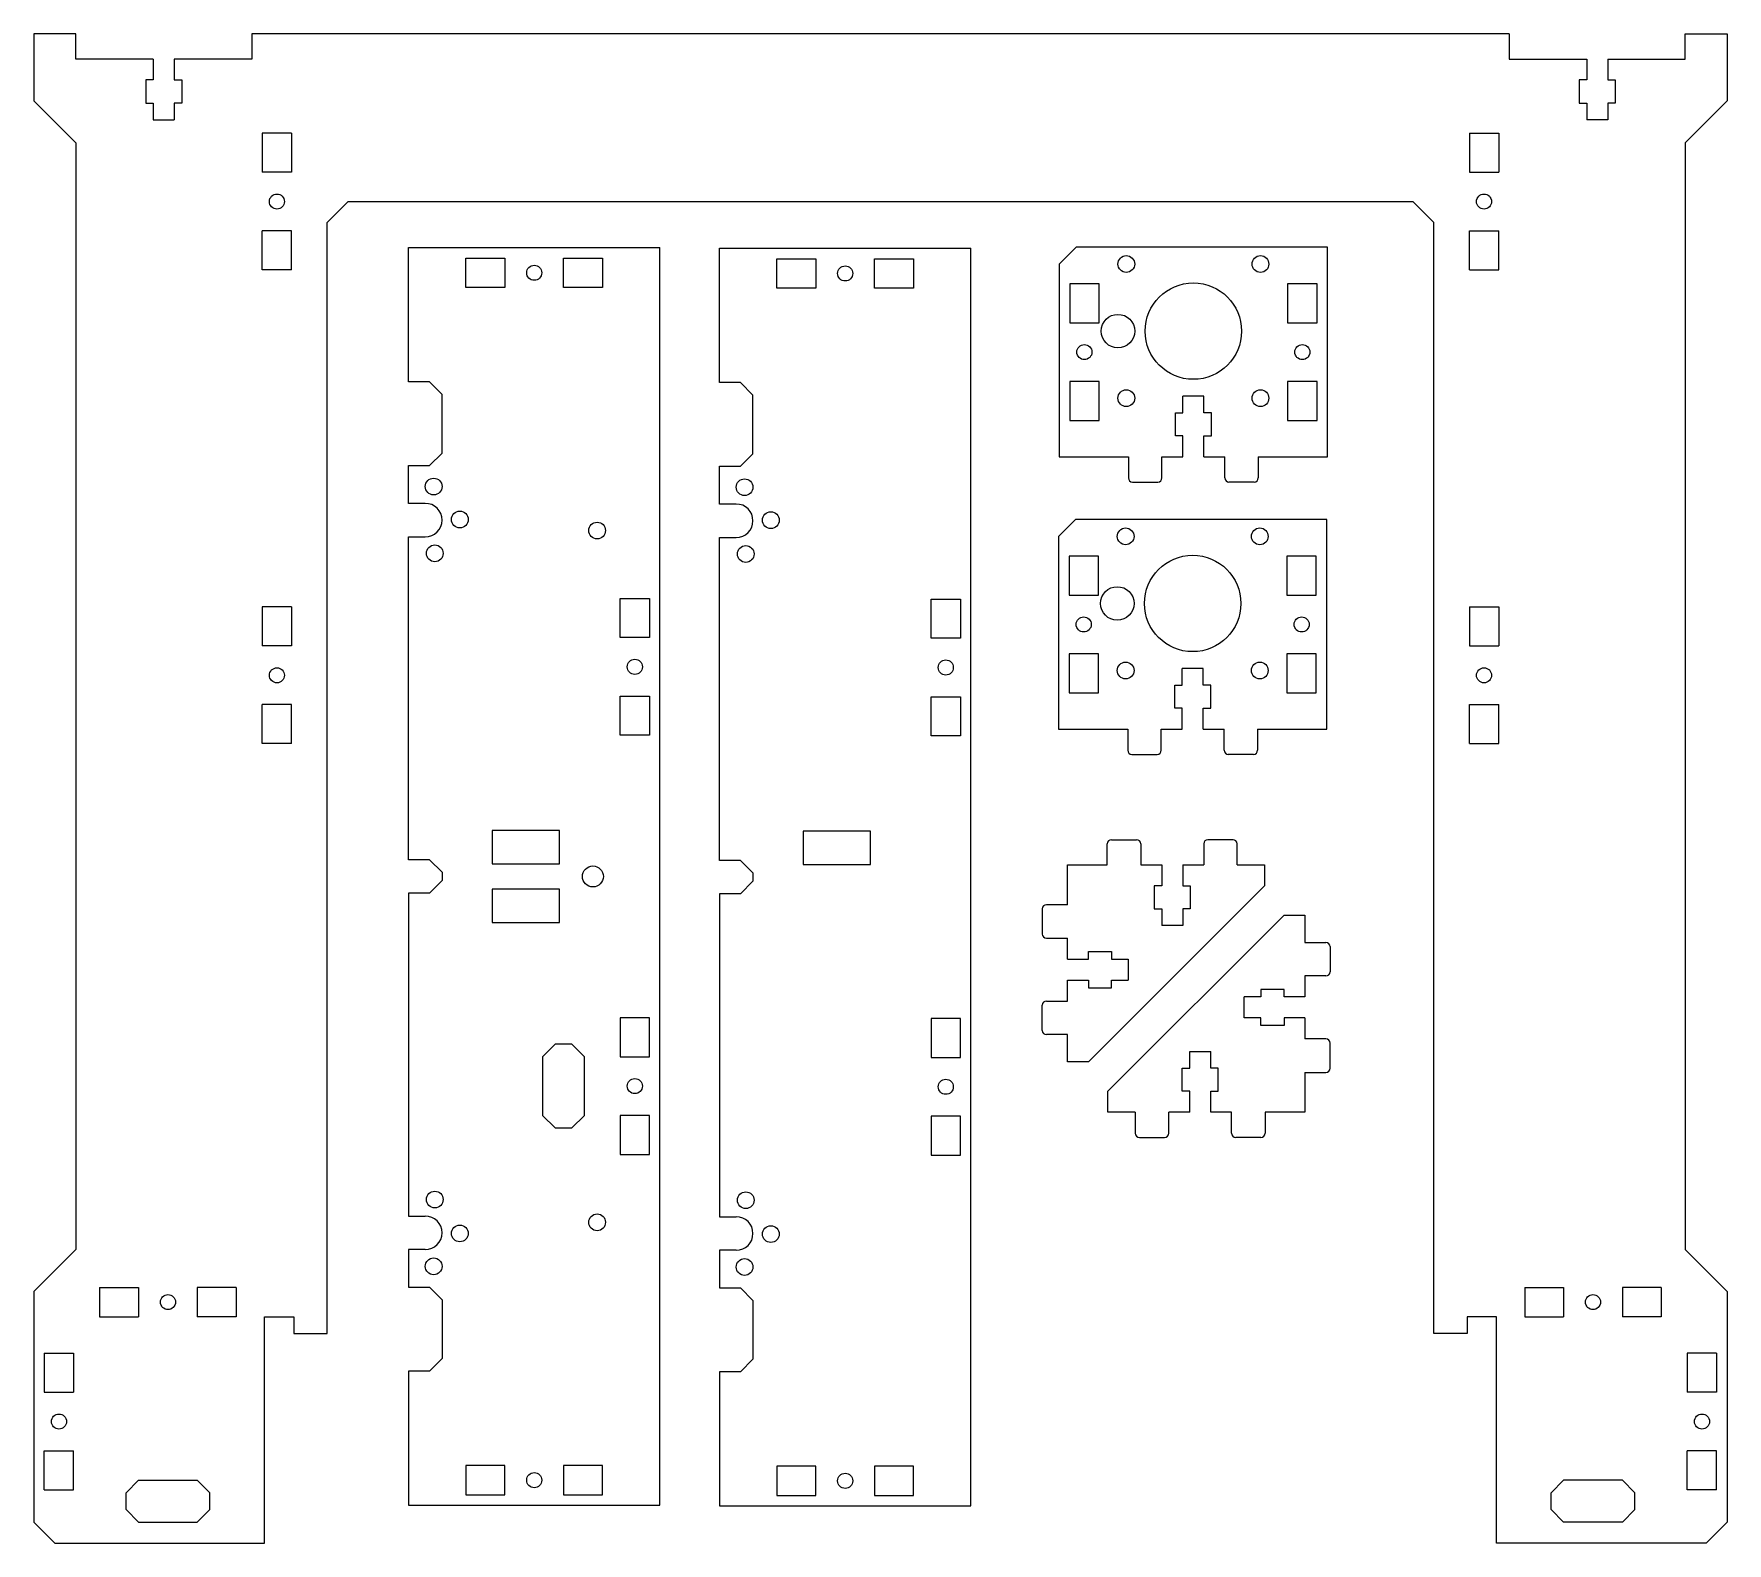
# Model space of a CAD drawing. Header units: millimetres. Extents: x 20 to 424, y 23 to 383.
import ezdxf

# ---------------------------------------------------------------- set-up
doc = ezdxf.new("R2010")
doc.units = ezdxf.units.MM

msp = doc.modelspace()

# ---------------------------------------------------------------- linework, layer by layer
at = {"color": 7, "linetype": 'Continuous', "lineweight": 15}
for p, q in [((19.54, 383.32), (19.54, 367.32)), ((29.54, 383.32), (19.54, 383.32)), ((29.54, 377.32), (29.54, 383.32)), ((71.54, 383.32), (71.54, 377.32)), ((371.54, 383.32), (71.54, 383.32)), ((371.54, 383.32), (371.54, 377.32)), ((413.54, 377.32), (413.54, 383.32)), ((413.54, 383.32), (423.54, 383.32)), ((423.54, 383.32), (423.54, 367.32)), ((48.04, 377.32), (29.54, 377.32)), ((48.04, 377.32), (48.04, 372.32)), ((53.04, 377.32), (53.04, 372.32)), ((71.54, 377.32), (53.04, 377.32)), ((371.54, 377.32), (390.04, 377.32)), ((390.04, 377.32), (390.04, 372.32)), ((395.04, 377.32), (395.04, 372.32)), ((395.04, 377.32), (413.54, 377.32)), ((48.04, 372.32), (46.24, 372.32)), ((46.24, 372.32), (46.24, 366.82)), ((53.04, 372.32), (54.84, 372.32)), ((54.84, 372.32), (54.84, 366.82)), ((390.04, 372.32), (388.24, 372.32)), ((388.24, 372.32), (388.24, 366.82)), ((395.04, 372.32), (396.84, 372.32)), ((396.84, 372.32), (396.84, 366.82)), ((19.54, 367.32), (29.54, 357.32)), ((46.24, 366.82), (48.04, 366.82)), ((48.04, 366.82), (48.04, 362.82)), ((53.04, 366.82), (53.04, 362.82)), ((54.84, 366.82), (53.04, 366.82)), ((388.24, 366.82), (390.04, 366.82)), ((390.04, 366.82), (390.04, 362.82)), ((395.04, 366.82), (395.04, 362.82)), ((396.84, 366.82), (395.04, 366.82)), ((423.54, 367.32), (413.54, 357.32)), ((48.04, 362.82), (53.04, 362.82)), ((81.04, 359.62), (74.04, 359.62)), ((74.04, 359.62), (74.04, 350.32)), ((81.04, 359.62), (81.04, 350.32)), ((362.04, 359.62), (369.04, 359.62)), ((362.04, 359.62), (362.04, 350.32)), ((369.04, 359.62), (369.04, 350.32)), ((395.04, 362.82), (390.04, 362.82)), ((29.54, 357.32), (29.54, 93.32)), ((413.54, 357.32), (413.54, 93.32)), ((81.04, 350.32), (74.04, 350.32)), ((362.04, 350.32), (369.04, 350.32)), ((89.54, 338.32), (94.54, 343.32)), ((94.54, 343.32), (348.54, 343.32)), ((353.54, 338.32), (348.54, 343.32)), ((81.04, 336.32), (74.04, 336.32)), ((74.04, 327.02), (74.04, 336.32)), ((81.04, 327.02), (81.04, 336.32)), ((89.54, 73.32), (89.54, 338.32)), ((353.54, 73.32), (353.54, 338.32)), ((362.04, 336.32), (369.04, 336.32)), ((362.04, 327.02), (362.04, 336.32)), ((369.04, 327.02), (369.04, 336.32)), ((108.93, 300.34), (108.93, 332.34)), ((108.93, 332.34), (168.93, 332.34)), ((168.93, 32.34), (168.93, 332.34)), ((183.12, 300.18), (183.12, 332.18)), ((183.12, 332.18), (243.12, 332.18)), ((243.12, 32.18), (243.12, 332.18)), ((268.19, 332.42), (264.19, 328.42)), ((328.19, 332.42), (268.19, 332.42)), ((328.19, 282.42), (328.19, 332.42)), ((122.63, 329.84), (131.93, 329.84)), ((122.63, 322.84), (122.63, 329.84)), ((131.93, 329.84), (131.93, 322.84)), ((145.93, 329.84), (155.23, 329.84)), ((145.93, 322.84), (145.93, 329.84)), ((155.23, 329.84), (155.23, 322.84)), ((196.82, 329.68), (206.12, 329.68)), ((196.82, 322.68), (196.82, 329.68)), ((206.12, 329.68), (206.12, 322.68)), ((220.12, 329.68), (229.42, 329.68)), ((220.12, 322.68), (220.12, 329.68)), ((229.42, 329.68), (229.42, 322.68)), ((264.19, 328.42), (264.19, 282.42)), ((81.04, 327.02), (74.04, 327.02)), ((266.69, 323.72), (266.69, 314.42)), ((273.69, 323.72), (266.69, 323.72)), ((273.69, 314.42), (273.69, 323.72)), ((325.69, 323.72), (318.69, 323.72)), ((318.69, 323.72), (318.69, 314.42)), ((325.69, 314.42), (325.69, 323.72)), ((362.04, 327.02), (369.04, 327.02)), ((131.93, 322.84), (122.63, 322.84)), ((155.23, 322.84), (145.93, 322.84)), ((206.12, 322.68), (196.82, 322.68)), ((229.42, 322.68), (220.12, 322.68)), ((266.69, 314.42), (273.69, 314.42)), ((318.69, 314.42), (325.69, 314.42)), ((113.93, 300.34), (108.93, 300.34)), ((116.93, 297.34), (113.93, 300.34)), ((188.12, 300.18), (183.12, 300.18)), ((191.12, 297.18), (188.12, 300.18)), ((266.69, 300.42), (266.69, 291.12)), ((273.69, 300.42), (266.69, 300.42)), ((273.69, 291.12), (273.69, 300.42)), ((325.69, 300.42), (318.69, 300.42)), ((318.69, 300.42), (318.69, 291.12)), ((325.69, 291.12), (325.69, 300.42)), ((116.93, 283.34), (116.93, 297.34)), ((191.12, 283.18), (191.12, 297.18)), ((298.69, 296.92), (293.69, 296.92)), ((293.69, 292.92), (293.69, 296.92)), ((298.69, 292.92), (298.69, 296.92)), ((266.69, 291.12), (273.69, 291.12)), ((291.89, 292.92), (293.69, 292.92)), ((291.89, 287.42), (291.89, 292.92)), ((300.49, 292.92), (298.69, 292.92)), ((300.49, 287.42), (300.49, 292.92)), ((318.69, 291.12), (325.69, 291.12)), ((293.69, 287.42), (291.89, 287.42)), ((293.69, 282.42), (293.69, 287.42)), ((298.69, 282.42), (298.69, 287.42)), ((298.69, 287.42), (300.49, 287.42)), ((113.93, 280.34), (116.93, 283.34)), ((188.12, 280.18), (191.12, 283.18)), ((108.93, 271.34), (108.93, 280.34)), ((108.93, 280.34), (113.93, 280.34)), ((183.12, 271.18), (183.12, 280.18)), ((183.12, 280.18), (188.12, 280.18)), ((264.19, 282.42), (280.69, 282.42)), ((280.69, 282.42), (280.69, 277.42)), ((288.69, 277.42), (288.69, 282.42)), ((288.69, 282.42), (293.69, 282.42)), ((298.69, 282.42), (303.69, 282.42)), ((303.69, 277.42), (303.69, 282.42)), ((311.69, 282.42), (328.19, 282.42)), ((311.69, 282.42), (311.69, 277.42)), ((281.69, 276.42), (287.69, 276.42)), ((310.69, 276.42), (304.69, 276.42)), ((112.93, 271.34), (108.93, 271.34)), ((187.12, 271.18), (183.12, 271.18)), ((268.03, 267.46), (264.03, 263.46)), ((328.03, 267.46), (268.03, 267.46)), ((328.03, 217.46), (328.03, 267.46)), ((108.93, 186.34), (108.93, 263.34)), ((108.93, 263.34), (112.93, 263.34)), ((183.12, 186.18), (183.12, 263.18)), ((183.12, 263.18), (187.12, 263.18)), ((264.03, 263.46), (264.03, 217.46)), ((266.53, 258.76), (266.53, 249.46)), ((273.53, 258.76), (266.53, 258.76)), ((273.53, 249.46), (273.53, 258.76)), ((325.53, 258.76), (318.53, 258.76)), ((318.53, 258.76), (318.53, 249.46)), ((325.53, 249.46), (325.53, 258.76)), ((81.04, 246.62), (74.04, 246.62)), ((74.04, 246.62), (74.04, 237.32)), ((81.04, 246.62), (81.04, 237.32)), ((159.43, 248.64), (166.43, 248.64)), ((159.43, 239.34), (159.43, 248.64)), ((166.43, 248.64), (166.43, 239.34)), ((233.62, 248.48), (240.62, 248.48)), ((233.62, 239.18), (233.62, 248.48)), ((240.62, 248.48), (240.62, 239.18)), ((266.53, 249.46), (273.53, 249.46)), ((318.53, 249.46), (325.53, 249.46)), ((362.04, 246.62), (369.04, 246.62)), ((362.04, 246.62), (362.04, 237.32)), ((369.04, 246.62), (369.04, 237.32)), ((166.43, 239.34), (159.43, 239.34)), ((240.62, 239.18), (233.62, 239.18)), ((81.04, 237.32), (74.04, 237.32)), ((266.53, 235.46), (266.53, 226.16)), ((273.53, 235.46), (266.53, 235.46)), ((273.53, 226.16), (273.53, 235.46)), ((325.53, 235.46), (318.53, 235.46)), ((318.53, 235.46), (318.53, 226.16)), ((325.53, 226.16), (325.53, 235.46)), ((362.04, 237.32), (369.04, 237.32)), ((298.53, 231.96), (293.53, 231.96)), ((293.53, 227.96), (293.53, 231.96)), ((298.53, 227.96), (298.53, 231.96)), ((291.73, 227.96), (293.53, 227.96)), ((291.73, 222.46), (291.73, 227.96)), ((300.33, 227.96), (298.53, 227.96)), ((300.33, 222.46), (300.33, 227.96)), ((81.04, 223.32), (74.04, 223.32)), ((74.04, 214.02), (74.04, 223.32)), ((81.04, 214.02), (81.04, 223.32)), ((159.43, 225.34), (166.43, 225.34)), ((159.43, 216.04), (159.43, 225.34)), ((166.43, 225.34), (166.43, 216.04)), ((233.62, 225.18), (240.62, 225.18)), ((233.62, 215.88), (233.62, 225.18)), ((240.62, 225.18), (240.62, 215.88)), ((266.53, 226.16), (273.53, 226.16)), ((293.53, 222.46), (291.73, 222.46)), ((293.53, 217.46), (293.53, 222.46)), ((298.53, 217.46), (298.53, 222.46)), ((298.53, 222.46), (300.33, 222.46)), ((318.53, 226.16), (325.53, 226.16)), ((362.04, 223.32), (369.04, 223.32)), ((362.04, 214.02), (362.04, 223.32)), ((369.04, 214.02), (369.04, 223.32)), ((166.43, 216.04), (159.43, 216.04)), ((240.62, 215.88), (233.62, 215.88)), ((264.03, 217.46), (280.53, 217.46)), ((280.53, 217.46), (280.53, 212.46)), ((288.53, 212.46), (288.53, 217.46)), ((288.53, 217.46), (293.53, 217.46)), ((298.53, 217.46), (303.53, 217.46)), ((303.53, 212.46), (303.53, 217.46)), ((311.53, 217.46), (328.03, 217.46)), ((311.53, 217.46), (311.53, 212.46)), ((81.04, 214.02), (74.04, 214.02)), ((281.53, 211.46), (287.53, 211.46)), ((310.53, 211.46), (304.53, 211.46)), ((362.04, 214.02), (369.04, 214.02)), ((128.93, 193.34), (128.93, 185.34)), ((144.93, 193.34), (128.93, 193.34)), ((144.93, 185.34), (144.93, 193.34)), ((203.12, 193.18), (203.12, 185.18)), ((219.12, 193.18), (203.12, 193.18)), ((219.12, 185.18), (219.12, 193.18)), ((275.65, 185.11), (275.65, 190.11)), ((276.65, 191.11), (282.65, 191.11)), ((283.65, 190.11), (283.65, 185.11)), ((298.65, 190.11), (298.65, 185.11)), ((305.65, 191.11), (299.65, 191.11)), ((306.65, 185.11), (306.65, 190.11)), ((113.93, 186.34), (108.93, 186.34)), ((116.93, 183.34), (113.93, 186.34)), ((188.12, 186.18), (183.12, 186.18)), ((191.12, 183.18), (188.12, 186.18)), ((116.93, 183.34), (116.93, 181.34)), ((128.93, 185.34), (144.93, 185.34)), ((191.12, 183.18), (191.12, 181.18)), ((203.12, 185.18), (219.12, 185.18)), ((266.15, 175.61), (266.15, 185.11)), ((266.15, 185.11), (275.65, 185.11)), ((283.65, 185.11), (288.65, 185.11)), ((288.65, 185.11), (288.65, 180.11)), ((293.65, 185.11), (293.65, 180.11)), ((293.65, 185.11), (298.65, 185.11)), ((306.65, 185.11), (313.15, 185.11)), ((313.15, 185.11), (313.15, 180.11)), ((108.93, 178.34), (108.93, 101.34)), ((113.93, 178.34), (108.93, 178.34)), ((116.93, 181.34), (113.93, 178.34)), ((128.93, 179.34), (128.93, 171.34)), ((144.93, 179.34), (128.93, 179.34)), ((144.93, 171.34), (144.93, 179.34)), ((183.12, 178.18), (183.12, 101.18)), ((188.12, 178.18), (183.12, 178.18)), ((191.12, 181.18), (188.12, 178.18)), ((313.15, 180.11), (271.15, 138.11)), ((286.85, 180.11), (286.85, 174.61)), ((288.65, 180.11), (286.85, 180.11)), ((293.65, 180.11), (295.45, 180.11)), ((295.45, 180.11), (295.45, 174.61)), ((260.15, 174.61), (260.15, 168.61)), ((266.15, 175.61), (261.15, 175.61)), ((286.85, 174.61), (288.65, 174.61)), ((288.65, 174.61), (288.65, 170.61)), ((293.65, 174.61), (293.65, 170.61)), ((295.45, 174.61), (293.65, 174.61)), ((128.93, 171.34), (144.93, 171.34)), ((275.82, 131.1), (317.82, 173.1)), ((293.65, 170.61), (288.65, 170.61)), ((317.82, 173.1), (322.82, 173.1)), ((322.82, 173.1), (322.82, 166.6)), ((261.15, 167.61), (266.15, 167.61)), ((266.15, 162.61), (266.15, 167.61)), ((322.82, 166.6), (327.82, 166.6)), ((266.15, 162.61), (271.15, 162.61)), ((271.15, 164.41), (276.65, 164.41)), ((271.15, 162.61), (271.15, 164.41)), ((276.65, 164.41), (276.65, 162.61)), ((276.65, 162.61), (280.65, 162.61)), ((280.65, 162.61), (280.65, 157.61)), ((328.82, 165.6), (328.82, 159.6)), ((266.15, 152.61), (266.15, 157.61)), ((266.15, 157.61), (271.15, 157.61)), ((271.15, 157.61), (271.15, 155.81)), ((276.65, 155.81), (276.65, 157.61)), ((276.65, 157.61), (280.65, 157.61)), ((327.82, 158.6), (322.82, 158.6)), ((322.82, 158.6), (322.82, 153.6)), ((271.15, 155.81), (276.65, 155.81)), ((312.32, 153.6), (308.32, 153.6)), ((308.32, 148.6), (308.32, 153.6)), ((317.82, 155.4), (312.32, 155.4)), ((312.32, 155.4), (312.32, 153.6)), ((317.82, 153.6), (317.82, 155.4)), ((322.82, 153.6), (317.82, 153.6)), ((260.15, 145.61), (260.15, 151.61)), ((261.15, 152.61), (266.15, 152.61)), ((166.43, 148.64), (159.43, 148.64)), ((159.43, 148.64), (159.43, 139.34)), ((166.43, 139.34), (166.43, 148.64)), ((240.62, 148.48), (233.62, 148.48)), ((233.62, 148.48), (233.62, 139.18)), ((240.62, 139.18), (240.62, 148.48)), ((312.32, 148.6), (308.32, 148.6)), ((312.32, 146.8), (312.32, 148.6)), ((317.82, 146.8), (312.32, 146.8)), ((317.82, 148.6), (317.82, 146.8)), ((322.82, 148.6), (317.82, 148.6)), ((322.82, 148.6), (322.82, 143.6)), ((143.93, 142.34), (140.93, 139.34)), ((147.93, 142.34), (143.93, 142.34)), ((150.93, 139.34), (147.93, 142.34)), ((266.15, 144.61), (261.15, 144.61)), ((266.15, 138.11), (266.15, 144.61)), ((327.82, 143.6), (322.82, 143.6)), ((328.82, 136.6), (328.82, 142.6)), ((140.93, 139.34), (140.93, 125.34)), ((150.93, 125.34), (150.93, 139.34)), ((159.43, 139.34), (166.43, 139.34)), ((233.62, 139.18), (240.62, 139.18)), ((271.15, 138.11), (266.15, 138.11)), ((295.32, 140.6), (300.32, 140.6)), ((295.32, 136.6), (295.32, 140.6)), ((300.32, 136.6), (300.32, 140.6)), ((293.52, 136.6), (295.32, 136.6)), ((293.52, 131.1), (293.52, 136.6)), ((302.12, 136.6), (300.32, 136.6)), ((302.12, 131.1), (302.12, 136.6)), ((322.82, 135.6), (327.82, 135.6)), ((322.82, 135.6), (322.82, 126.1)), ((275.82, 126.1), (275.82, 131.1)), ((295.32, 131.1), (293.52, 131.1)), ((295.32, 126.1), (295.32, 131.1)), ((300.32, 126.1), (300.32, 131.1)), ((300.32, 131.1), (302.12, 131.1)), ((140.93, 125.34), (143.93, 122.34)), ((147.93, 122.34), (150.93, 125.34)), ((166.43, 125.34), (159.43, 125.34)), ((159.43, 125.34), (159.43, 116.04)), ((166.43, 116.04), (166.43, 125.34)), ((282.32, 126.1), (275.82, 126.1)), ((282.32, 126.1), (282.32, 121.1)), ((295.32, 126.1), (290.32, 126.1)), ((290.32, 121.1), (290.32, 126.1)), ((305.32, 126.1), (300.32, 126.1)), ((305.32, 121.1), (305.32, 126.1)), ((322.82, 126.1), (313.32, 126.1)), ((313.32, 126.1), (313.32, 121.1)), ((143.93, 122.34), (147.93, 122.34)), ((240.62, 125.18), (233.62, 125.18)), ((233.62, 125.18), (233.62, 115.88)), ((240.62, 115.88), (240.62, 125.18)), ((283.32, 120.1), (289.32, 120.1)), ((312.32, 120.1), (306.32, 120.1)), ((159.43, 116.04), (166.43, 116.04)), ((233.62, 115.88), (240.62, 115.88)), ((108.93, 101.34), (112.93, 101.34)), ((183.12, 101.18), (187.12, 101.18)), ((29.54, 93.32), (19.54, 83.32)), ((108.93, 93.34), (108.93, 84.34)), ((112.93, 93.34), (108.93, 93.34)), ((183.12, 93.18), (183.12, 84.18)), ((187.12, 93.18), (183.12, 93.18)), ((413.54, 93.32), (423.54, 83.32)), ((19.54, 83.32), (19.54, 28.32)), ((35.24, 84.32), (35.24, 77.32)), ((35.24, 84.32), (44.54, 84.32)), ((44.54, 84.32), (44.54, 77.32)), ((58.54, 84.32), (58.54, 77.32)), ((67.84, 84.32), (58.54, 84.32)), ((67.84, 84.32), (67.84, 77.32)), ((108.93, 84.34), (113.93, 84.34)), ((113.93, 84.34), (116.93, 81.34)), ((116.93, 81.34), (116.93, 67.34)), ((183.12, 84.18), (188.12, 84.18)), ((188.12, 84.18), (191.12, 81.18)), ((191.12, 81.18), (191.12, 67.18)), ((375.24, 84.32), (375.24, 77.32)), ((375.24, 84.32), (384.54, 84.32)), ((384.54, 84.32), (384.54, 77.32)), ((398.54, 84.32), (398.54, 77.32)), ((407.84, 84.32), (398.54, 84.32)), ((407.84, 84.32), (407.84, 77.32)), ((423.54, 83.32), (423.54, 28.32)), ((35.24, 77.32), (44.54, 77.32)), ((67.84, 77.32), (58.54, 77.32)), ((74.54, 77.32), (81.54, 77.32)), ((74.54, 23.32), (74.54, 77.32)), ((81.54, 77.32), (81.54, 73.32)), ((368.54, 77.32), (361.54, 77.32)), ((361.54, 77.32), (361.54, 73.32)), ((368.54, 23.32), (368.54, 77.32)), ((375.24, 77.32), (384.54, 77.32)), ((407.84, 77.32), (398.54, 77.32)), ((81.54, 73.32), (89.54, 73.32)), ((361.54, 73.32), (353.54, 73.32)), ((22.04, 68.62), (29.04, 68.62)), ((22.04, 68.62), (22.04, 59.32)), ((29.04, 68.62), (29.04, 59.32)), ((116.93, 67.34), (113.93, 64.34)), ((191.12, 67.18), (188.12, 64.18)), ((421.04, 68.62), (414.04, 68.62)), ((414.04, 68.62), (414.04, 59.32)), ((421.04, 68.62), (421.04, 59.32)), ((108.93, 64.34), (108.93, 32.34)), ((113.93, 64.34), (108.93, 64.34)), ((183.12, 64.18), (183.12, 32.18)), ((188.12, 64.18), (183.12, 64.18)), ((22.04, 59.32), (29.04, 59.32)), ((421.04, 59.32), (414.04, 59.32)), ((22.04, 45.32), (29.04, 45.32)), ((22.04, 36.02), (22.04, 45.32)), ((29.04, 36.02), (29.04, 45.32)), ((421.04, 45.32), (414.04, 45.32)), ((414.04, 36.02), (414.04, 45.32)), ((421.04, 36.02), (421.04, 45.32)), ((122.63, 41.84), (122.63, 34.84)), ((131.93, 41.84), (122.63, 41.84)), ((131.93, 34.84), (131.93, 41.84)), ((145.93, 41.84), (145.93, 34.84)), ((155.23, 41.84), (145.93, 41.84)), ((155.23, 34.84), (155.23, 41.84)), ((196.82, 41.68), (196.82, 34.68)), ((206.12, 41.68), (196.82, 41.68)), ((206.12, 34.68), (206.12, 41.68)), ((220.12, 41.68), (220.12, 34.68)), ((229.42, 41.68), (220.12, 41.68)), ((229.42, 34.68), (229.42, 41.68)), ((41.54, 35.32), (44.54, 38.32)), ((44.54, 38.32), (58.54, 38.32)), ((58.54, 38.32), (61.54, 35.32)), ((384.54, 38.32), (381.54, 35.32)), ((398.54, 38.32), (384.54, 38.32)), ((401.54, 35.32), (398.54, 38.32)), ((22.04, 36.02), (29.04, 36.02)), ((41.54, 31.32), (41.54, 35.32)), ((61.54, 31.32), (61.54, 35.32)), ((108.93, 32.34), (168.93, 32.34)), ((122.63, 34.84), (131.93, 34.84)), ((145.93, 34.84), (155.23, 34.84)), ((196.82, 34.68), (206.12, 34.68)), ((220.12, 34.68), (229.42, 34.68)), ((381.54, 31.32), (381.54, 35.32)), ((401.54, 31.32), (401.54, 35.32)), ((421.04, 36.02), (414.04, 36.02)), ((19.54, 28.32), (24.54, 23.32)), ((41.54, 31.32), (44.54, 28.32)), ((44.54, 28.32), (58.54, 28.32)), ((58.54, 28.32), (61.54, 31.32)), ((183.12, 32.18), (243.12, 32.18)), ((384.54, 28.32), (381.54, 31.32)), ((398.54, 28.32), (384.54, 28.32)), ((401.54, 31.32), (398.54, 28.32)), ((423.54, 28.32), (418.54, 23.32)), ((24.54, 23.32), (74.54, 23.32)), ((418.54, 23.32), (368.54, 23.32))]:
    msp.add_line(p, q, dxfattribs=at)
for centre, radius in [((77.54, 343.32), 1.8), ((365.54, 343.32), 1.8), ((138.93, 326.34), 1.8), ((213.12, 326.18), 1.8), ((280.19, 328.42), 2), ((312.19, 328.42), 2), ((296.19, 312.42), 11.5), ((278.19, 312.42), 4), ((270.19, 307.42), 1.8), ((322.19, 307.42), 1.8), ((280.19, 296.42), 2), ((312.19, 296.42), 2), ((114.93, 275.34), 2), ((189.12, 275.18), 2), ((121.17, 267.48), 2), ((153.93, 264.84), 2), ((195.37, 267.32), 2), ((280.03, 263.46), 2), ((312.03, 263.46), 2), ((115.19, 259.41), 2), ((189.39, 259.26), 2), ((296.03, 247.46), 11.5), ((278.03, 247.46), 4), ((270.03, 242.46), 1.8), ((322.03, 242.46), 1.8), ((77.54, 230.32), 1.8), ((162.93, 232.34), 1.8), ((237.12, 232.18), 1.8), ((280.03, 231.46), 2), ((312.03, 231.46), 2), ((365.54, 230.32), 1.8), ((152.93, 182.34), 2.5), ((162.93, 132.34), 1.8), ((237.12, 132.18), 1.8), ((115.19, 105.27), 2), ((189.39, 105.11), 2), ((153.93, 99.84), 2), ((121.17, 97.2), 2), ((195.37, 97.04), 2), ((114.93, 89.34), 2), ((189.12, 89.18), 2), ((51.54, 80.82), 1.8), ((391.54, 80.82), 1.8), ((25.54, 52.32), 1.8), ((417.54, 52.32), 1.8), ((138.93, 38.34), 1.8), ((213.12, 38.18), 1.8)]:
    msp.add_circle(centre, radius, dxfattribs=at)
for centre, radius, start, end in [((281.69, 277.42), 1, 180, 270), ((287.69, 277.42), 1, 270, 0), ((304.69, 277.42), 1, 180, 270), ((310.69, 277.42), 1, 270, 0), ((112.93, 267.34), 4, 270, 90), ((187.12, 267.18), 4, 270, 90), ((281.53, 212.46), 1, 180, 270), ((287.53, 212.46), 1, 270, 0), ((304.53, 212.46), 1, 180, 270), ((310.53, 212.46), 1, 270, 0), ((276.65, 190.11), 1, 90, 180), ((282.65, 190.11), 1, 0, 90), ((299.65, 190.11), 1, 90, 180), ((305.65, 190.11), 1, 0, 90), ((261.15, 174.61), 1, 90, 180), ((261.15, 168.61), 1, 180, 270), ((327.82, 165.6), 1, 0, 90), ((327.82, 159.6), 1, 270, 0), ((261.15, 151.61), 1, 90, 180), ((261.15, 145.61), 1, 180, 270), ((327.82, 142.6), 1, 0, 90), ((327.82, 136.6), 1, 270, 0), ((283.32, 121.1), 1, 180, 270), ((289.32, 121.1), 1, 270, 0), ((306.32, 121.1), 1, 180, 270), ((312.32, 121.1), 1, 270, 0), ((112.93, 97.34), 4, 270, 90), ((187.12, 97.18), 4, 270, 90)]:
    msp.add_arc(centre, radius, start, end, dxfattribs=at)

doc.saveas('drawing.dxf')
